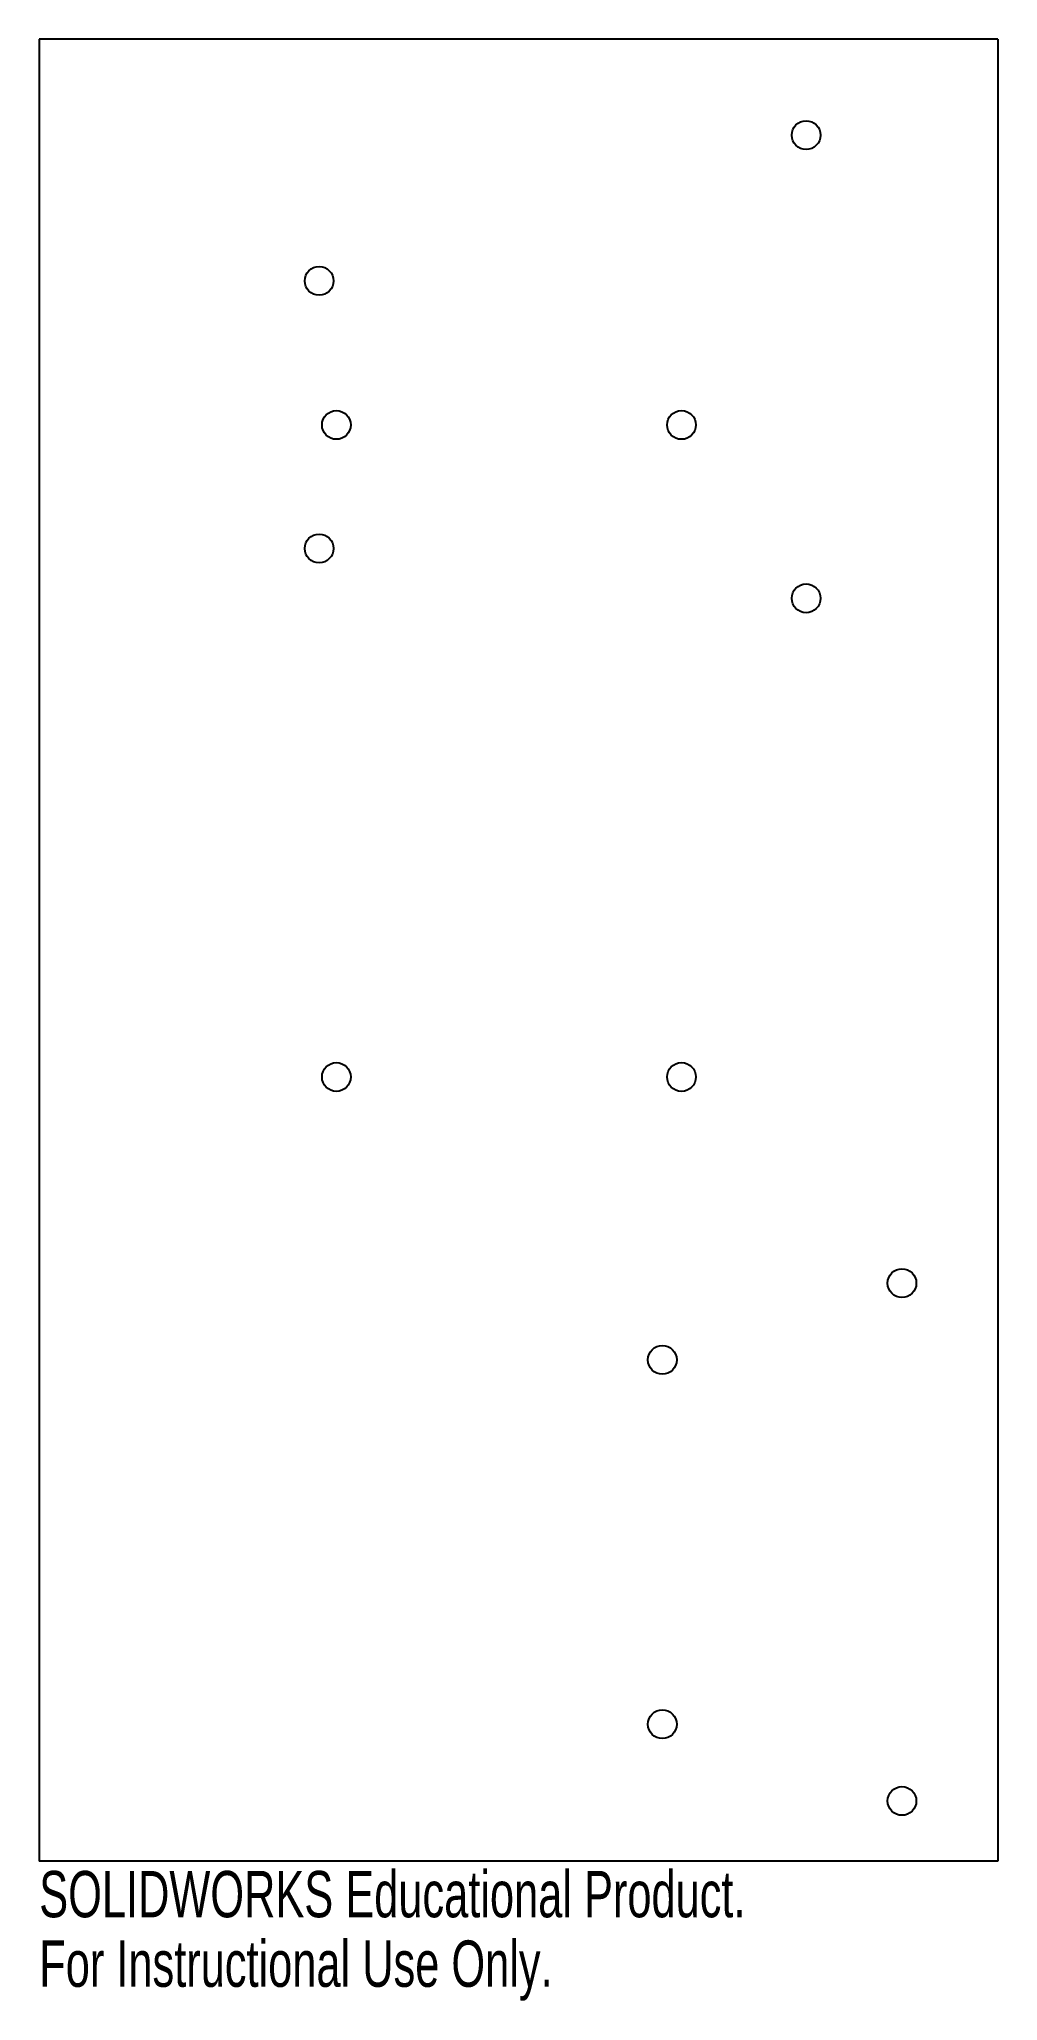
# Model space of a CAD drawing. Header units: millimetres. Extents: x -131 to -31, y -149 to 55.
import ezdxf

# ---------------------------------------------------------------- set-up
doc = ezdxf.new("R2010")
doc.units = ezdxf.units.MM
doc.styles.add('SLDTEXTSTYLE0', font='TXT', dxfattribs={"width": 0.7})

msp = doc.modelspace()

# ---------------------------------------------------------------- linework, layer by layer
at = {"color": 7, "linetype": 'Continuous'}
for p, q in [((-31.05, 55.26), (-131.05, 55.26)), ((-131.05, 55.26), (-131.05, -134.74)), ((-31.05, 55.26), (-31.05, -134.74)), ((-31.05, -134.74), (-131.05, -134.74))]:
    msp.add_line(p, q, dxfattribs=at)
for centre in [(-51.05, 45.26), (-101.85, 30.06), (-100.05, 15.04), (-64.05, 15.04), (-101.85, 2.16), (-51.05, -3.04), (-100.05, -52.96), (-64.05, -52.96), (-41.05, -74.46), (-66.05, -82.46), (-66.05, -120.46), (-41.05, -128.46)]:
    msp.add_circle(centre, 1.5, dxfattribs=at)

# ---------------------------------------------------------------- texts
at = {"color": 7, "linetype": 'Continuous', "char_height": 4.8336, "attachment_point": 1, "style": 'SLDTEXTSTYLE0'}
for s, insert in [('SOLIDWORKS Educational Product.', (-131.05, -135.76)), ('For Instructional Use Only.', (-131.05, -143.01))]:
    msp.add_mtext(s, dxfattribs=dict(at, insert=insert))

doc.saveas('drawing.dxf')
